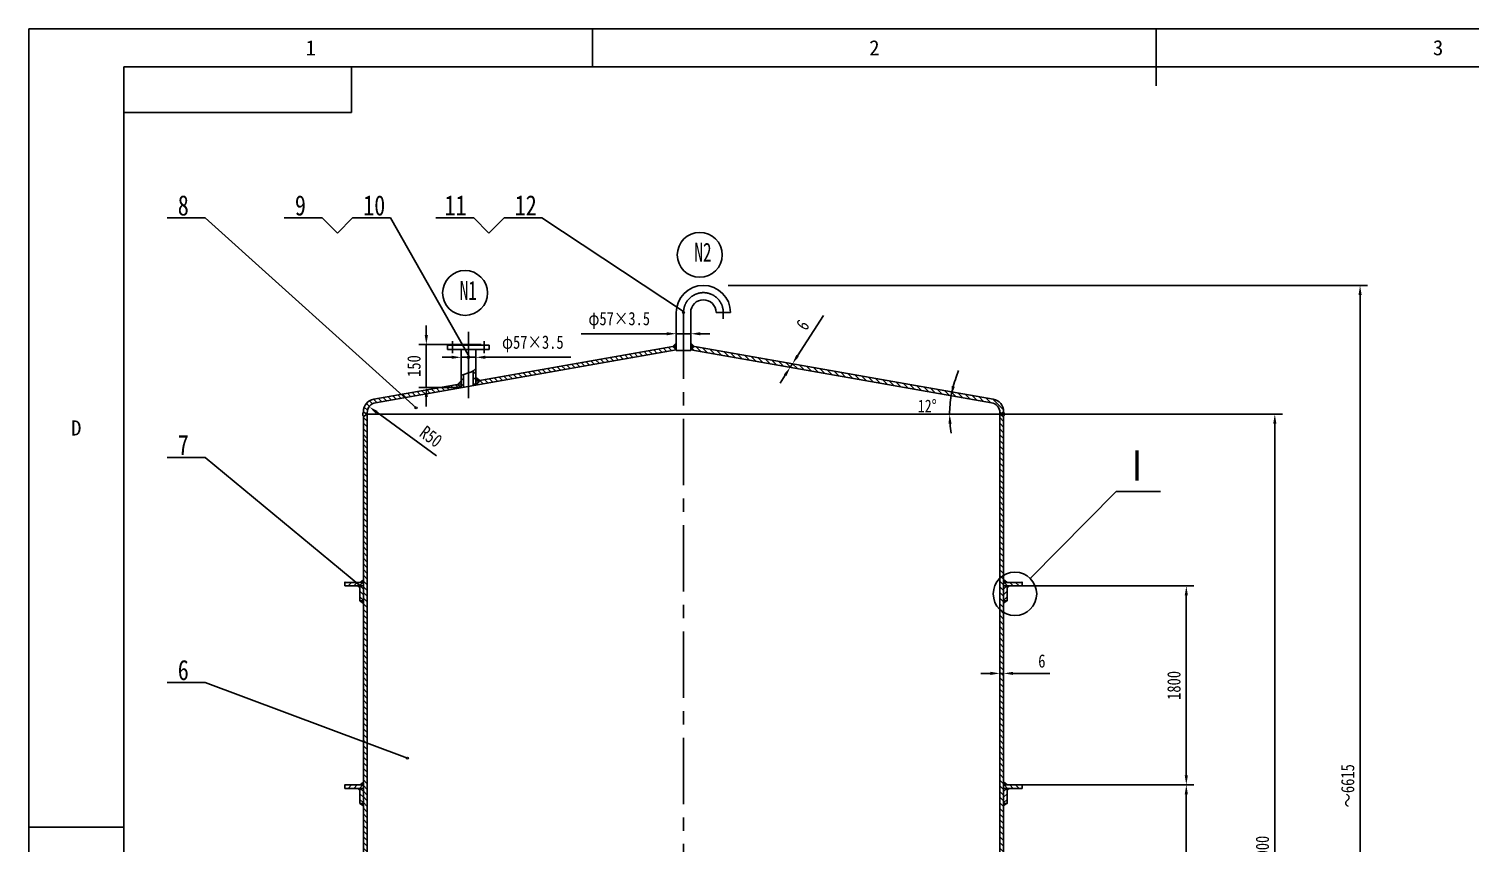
# Model space of a CAD drawing. Header units: millimetres. Extents: x -391 to 8535, y -150 to 12465.
# Drawn here: x -375 to 5320, y 9248 to 12465 of the extents above; entities that cross this region are included whole.
import ezdxf
from ezdxf.enums import TextEntityAlignment as Align

# ---------------------------------------------------------------- set-up
doc = ezdxf.new("R2010")
doc.units = ezdxf.units.MM
doc.header["$LTSCALE"] = 15
doc.linetypes.add('CENTER', pattern=[2, 1.25, -0.25, 0.25, -0.25])
doc.layers.get('0').update_dxf_attribs({"linetype": 'CONTINUOUS'})
doc.layers.get('DEFPOINTS').update_dxf_attribs({"linetype": 'CONTINUOUS'})
for name, color, linetype in [('1轮廓实线层', 7, 'CONTINUOUS'), ('2细线层', 3, 'CONTINUOUS'), ('3中心线层', 1, 'CENTER'), ('6文字层', 3, 'CONTINUOUS'), ('7标注层', 4, 'CONTINUOUS'), ('8符号标注层', 31, 'CONTINUOUS'), ('PARA2', 7, 'CONTINUOUS'), ('图框层', 7, 'CONTINUOUS')]:
    doc.layers.add(name, color=color, linetype=linetype)
doc.layers.add('5剖面线层', color=2, linetype='CONTINUOUS', lineweight=5)
doc.styles.add('PC_TEXTSTYLE', font='SIMFANG.TTF', dxfattribs={"width": 0.8})
doc.dimstyles.new('TH_GBDIM', dxfattribs={"dimscale": 15, "dimtxt": 3.5, "dimasz": 2.5, "dimexe": 2, "dimexo": 0, "dimgap": 1.5, "dimtad": 1, "dimdec": 1, "dimzin": 0, "dimdsep": 46, "dimtxsty": 'PC_TEXTSTYLE', "dimcen": 2.5, "dimadec": 0, "dimazin": 0, "dimtfac": 0.714286, "dimtdec": 4, "dimtmove": 0, "dimatfit": 3, "dimfxl": 0, "dimtolj": 1, "dimtzin": 0, "dimarcsym": 0})
pattern_1 = [(135, (369.862, 4102.847), (-11.22532, -11.22532), [])]

# ---------------------------------------------------------------- blocks, each defined once
blk = doc.blocks.new('*D77')
at = {"layer": '7标注层', "color": 0, "lineweight": -2, "ltscale": 14}
for p, q in [((2183.5, 11212.5), (2183.5, 11290.3)), ((2240.5, 11207.4), (2240.5, 11290.3)), ((2146, 11260.3), (1807.4, 11260.3)), ((2240.5, 11260.3), (2183.5, 11260.3)), ((2278, 11260.3), (2315.5, 11260.3))]:
    blk.add_line(p, q, dxfattribs=at)
at = {"layer": '7标注层', "color": 0, "ltscale": 14}
for points in [[(2146, 11266.5), (2146, 11254), (2183.5, 11260.3)], [(2278, 11266.5), (2278, 11254), (2240.5, 11260.3)]]:
    blk.add_solid(points, dxfattribs=at)
at = {"layer": 'DEFPOINTS', "color": 0, "ltscale": 14}
for p in [(2183.5, 11260.3), (2183.5, 11212.5), (2240.5, 11207.4)]:
    blk.add_point(p, dxfattribs=at)
at = {"layer": '7标注层', "color": 0, "ltscale": 14, "insert": (1958, 11313), "char_height": 52.5, "attachment_point": 5, "style": 'PC_TEXTSTYLE'}
blk.add_mtext('\\A1;φ57×3.5', dxfattribs=at)
blk = doc.blocks.new('*D78')
at = {"layer": '7标注层', "color": 0, "lineweight": -2, "ltscale": 14}
for p, q in [((1295.5, 11167.2), (1258, 11167.2)), ((1333, 11197.6), (1333, 11137.2)), ((1333, 11167.2), (1391, 11167.2)), ((1391, 11197.6), (1391, 11137.2)), ((1428.5, 11167.2), (1767.1, 11167.2))]:
    blk.add_line(p, q, dxfattribs=at)
at = {"layer": '7标注层', "color": 0, "ltscale": 14}
for points in [[(1295.5, 11173.5), (1295.5, 11161), (1333, 11167.2)], [(1428.5, 11173.5), (1428.5, 11161), (1391, 11167.2)]]:
    blk.add_solid(points, dxfattribs=at)
at = {"layer": 'DEFPOINTS', "color": 0, "ltscale": 14}
for p in [(1333, 11197.6), (1391, 11197.6), (1391, 11167.2)]:
    blk.add_point(p, dxfattribs=at)
at = {"layer": '7标注层', "color": 0, "ltscale": 14, "insert": (1616.6, 11220), "char_height": 52.5, "attachment_point": 5, "style": 'PC_TEXTSTYLE'}
blk.add_mtext('\\A1;φ57×3.5', dxfattribs=at)
blk = doc.blocks.new('*D79')
at = {"layer": '7标注层', "color": 0, "lineweight": -2, "ltscale": 14}
for p, q in [((1195.7, 11255.1), (1195.7, 11292.6)), ((1362, 11217.6), (1165.7, 11217.6)), ((1195.7, 11217.6), (1195.7, 11047.6)), ((1333, 11047.6), (1165.7, 11047.6)), ((1195.7, 11010.1), (1195.7, 10972.6))]:
    blk.add_line(p, q, dxfattribs=at)
at = {"layer": '7标注层', "color": 0, "ltscale": 14}
for points in [[(1189.5, 11255.1), (1202, 11255.1), (1195.7, 11217.6)], [(1189.5, 11010.1), (1202, 11010.1), (1195.7, 11047.6)]]:
    blk.add_solid(points, dxfattribs=at)
at = {"layer": 'DEFPOINTS', "color": 0, "ltscale": 14}
for p in [(1362, 11217.6), (1195.7, 11047.6), (1333, 11047.6)]:
    blk.add_point(p, dxfattribs=at)
at = {"layer": '7标注层', "color": 0, "ltscale": 14, "insert": (1147, 11132.6), "char_height": 52.5, "attachment_point": 5, "rotation": 90, "style": 'PC_TEXTSTYLE'}
blk.add_mtext('\\A1;150', dxfattribs=at)
blk = doc.blocks.new('*D80')
at = {"layer": '7标注层', "color": 0, "lineweight": -2, "ltscale": 14}
blk.add_line((1236.5, 10777.4), (1000, 10949.8), dxfattribs=at)
at = {"layer": '7标注层', "color": 0, "ltscale": 14}
blk.add_solid([(1003.7, 10954.8), (996.3, 10944.7), (969.7, 10971.9)], dxfattribs=at)
at = {"layer": 'DEFPOINTS', "color": 0, "ltscale": 14}
for p in [(969.7, 10971.9), (1002, 10948.3)]:
    blk.add_point(p, dxfattribs=at)
at = {"layer": '7标注层', "color": 0, "ltscale": 14, "insert": (1214.2, 10854), "char_height": 52.5, "attachment_point": 5, "rotation": 323.9129, "style": 'PC_TEXTSTYLE'}
blk.add_mtext('\\A1;R50', dxfattribs=at)
blk = doc.blocks.new('*D85')
at = {"layer": '7标注层', "color": 0, "lineweight": -2, "ltscale": 14}
for p, q in [((3550, 9477.8), (4228.8, 9477.8)), ((4198.8, 8715.3), (4198.8, 9440.3)), ((3546.1, 8677.8), (4228.8, 8677.8))]:
    blk.add_line(p, q, dxfattribs=at)
at = {"layer": '7标注层', "color": 0, "ltscale": 14}
for points in [[(4192.5, 9440.3), (4205, 9440.3), (4198.8, 9477.8)], [(4192.5, 8715.3), (4205, 8715.3), (4198.8, 8677.8)]]:
    blk.add_solid(points, dxfattribs=at)
at = {"layer": 'DEFPOINTS', "color": 0, "ltscale": 14}
for p in [(3550, 9477.8), (4198.8, 9477.8), (3546.1, 8677.8)]:
    blk.add_point(p, dxfattribs=at)
at = {"layer": '7标注层', "color": 0, "ltscale": 14, "insert": (4150, 9077.8), "char_height": 52.5, "attachment_point": 5, "rotation": 90, "style": 'PC_TEXTSTYLE'}
blk.add_mtext('\\A1;1800', dxfattribs=at)
blk = doc.blocks.new('*D86')
at = {"layer": '7标注层', "color": 0, "lineweight": -2, "ltscale": 14}
for p, q in [((3550, 10263.8), (4228.8, 10263.8)), ((4198.8, 9515.3), (4198.8, 10226.3)), ((3550, 9477.8), (4228.8, 9477.8))]:
    blk.add_line(p, q, dxfattribs=at)
at = {"layer": '7标注层', "color": 0, "ltscale": 14}
for points in [[(4192.5, 10226.3), (4205, 10226.3), (4198.8, 10263.8)], [(4192.5, 9515.3), (4205, 9515.3), (4198.8, 9477.8)]]:
    blk.add_solid(points, dxfattribs=at)
at = {"layer": 'DEFPOINTS', "color": 0, "ltscale": 14}
for p in [(3550, 10263.8), (4198.8, 10263.8), (3550, 9477.8)]:
    blk.add_point(p, dxfattribs=at)
at = {"layer": '7标注层', "color": 0, "ltscale": 14, "insert": (4150, 9870.8), "char_height": 52.5, "attachment_point": 5, "rotation": 90, "style": 'PC_TEXTSTYLE'}
blk.add_mtext('\\A1;1800', dxfattribs=at)
blk = doc.blocks.new('*D87')
at = {"layer": '7标注层', "color": 0, "lineweight": -2, "ltscale": 14}
for p, q in [((3462, 10942.5), (4578.4, 10942.5)), ((4548.4, 10905), (4548.4, 7534.4)), ((4228.8, 7496.9), (4578.4, 7496.9))]:
    blk.add_line(p, q, dxfattribs=at)
at = {"layer": '7标注层', "color": 0, "ltscale": 14}
for points in [[(4542.1, 10905), (4554.6, 10905), (4548.4, 10942.5)], [(4542.1, 7534.4), (4554.6, 7534.4), (4548.4, 7496.9)]]:
    blk.add_solid(points, dxfattribs=at)
at = {"layer": 'DEFPOINTS', "color": 0, "ltscale": 14}
for p in [(3462, 10942.5), (4228.8, 7496.9), (4548.4, 7496.9)]:
    blk.add_point(p, dxfattribs=at)
at = {"layer": '7标注层', "color": 0, "ltscale": 14, "insert": (4499.6, 9219.7), "char_height": 52.5, "attachment_point": 5, "rotation": 90, "style": 'PC_TEXTSTYLE'}
blk.add_mtext('\\A1;6000', dxfattribs=at)
blk = doc.blocks.new('*D88')
at = {"layer": '7标注层', "color": 0, "lineweight": -2, "ltscale": 14}
for p, q in [((2388.4, 11451), (4915.3, 11451)), ((4885.3, 11413.5), (4885.3, 7534.4)), ((4548.4, 7496.9), (4915.3, 7496.9))]:
    blk.add_line(p, q, dxfattribs=at)
at = {"layer": '7标注层', "color": 0, "ltscale": 14}
for points in [[(4879.1, 11413.5), (4891.6, 11413.5), (4885.3, 11451)], [(4879.1, 7534.4), (4891.6, 7534.4), (4885.3, 7496.9)]]:
    blk.add_solid(points, dxfattribs=at)
at = {"layer": 'DEFPOINTS', "color": 0, "ltscale": 14}
for p in [(2388.4, 11451), (4548.4, 7496.9), (4885.3, 7496.9)]:
    blk.add_point(p, dxfattribs=at)
at = {"layer": '7标注层', "color": 0, "ltscale": 14, "insert": (4836.6, 9473.9), "char_height": 52.5, "attachment_point": 5, "rotation": 90, "style": 'PC_TEXTSTYLE'}
blk.add_mtext('\\A1;～6615', dxfattribs=at)
blk = doc.blocks.new('*D89')
at = {"layer": '7标注层', "color": 0, "lineweight": -2, "ltscale": 14}
for p, q in [((3424.5, 9918.3), (3387, 9918.3)), ((3462, 9856.2), (3462, 9948.3)), ((3462, 9918.3), (3477, 9918.3)), ((3477, 9863.7), (3477, 9948.3)), ((3514.5, 9918.3), (3659.9, 9918.3))]:
    blk.add_line(p, q, dxfattribs=at)
at = {"layer": '7标注层', "color": 0, "ltscale": 14}
for points in [[(3424.5, 9924.6), (3424.5, 9912.1), (3462, 9918.3)], [(3514.5, 9924.6), (3514.5, 9912.1), (3477, 9918.3)]]:
    blk.add_solid(points, dxfattribs=at)
at = {"layer": 'DEFPOINTS', "color": 0, "ltscale": 14}
for p in [(3462, 9918.3), (3462, 9856.2), (3477, 9863.7)]:
    blk.add_point(p, dxfattribs=at)
at = {"layer": '7标注层', "color": 0, "ltscale": 14, "insert": (3628, 9967.1), "char_height": 52.5, "attachment_point": 5, "style": 'PC_TEXTSTYLE'}
blk.add_mtext('\\A1;6', dxfattribs=at)

msp = doc.modelspace()

# ---------------------------------------------------------------- hatches: boundary and pattern name
at = {"layer": '5剖面线层', "ltscale": 14}
for points in [[(2183.52, 11223.43), (2170.42, 11210.16), (2183.37, 11197.21), (2183.52, 11197.24)], [(2240.52, 11223.43), (2253.61, 11210.16), (2240.66, 11197.21), (2240.52, 11197.24)], [(1391.02, 11087.64), (1391.02, 11072.73), (1407.4, 11075.62)], [(919.02, 10263.78), (933.02, 10263.78), (933.02, 10254.07)], [(947.02, 10289.72), (947.02, 10277.78), (933.02, 10277.78)], [(3477.02, 10289.72), (3477.02, 10277.78), (3491.01, 10277.78)], [(3505.02, 10263.78), (3491.02, 10263.78), (3491.02, 10254.07)], [(933.02, 10204.78), (947.02, 10204.78), (947.02, 10195.07)], [(3491.02, 10204.78), (3477.02, 10204.78), (3477.02, 10195.07)], [(919.02, 9463.78), (933.02, 9463.78), (933.02, 9454.07)], [(947.02, 9489.72), (947.02, 9477.78), (933.02, 9477.78)], [(3477.02, 9489.72), (3477.02, 9477.78), (3491.01, 9477.78)], [(3505.02, 9463.78), (3491.02, 9463.78), (3491.02, 9454.07)], [(933.02, 9404.78), (947.02, 9404.78), (947.02, 9395.07)], [(3491.02, 9404.78), (3477.02, 9404.78), (3477.02, 9395.07)]]:
    msp.add_hatch(color=256, dxfattribs=at).paths.add_polyline_path(points)
h = msp.add_hatch(dxfattribs=at)
h.set_pattern_fill('ANSI31', color=256, scale=5, angle=90, style=0)
h.paths.add_polyline_path([(2158.02, 11192.74), (2140.06, 11204.81), (1407.4, 11075.62), (1391.02, 11057.5)])
h = msp.add_hatch(dxfattribs=at)
h.set_pattern_fill('ANSI31', color=256, scale=5, style=0)
h.set_pattern_definition([(45, (-1278.832, 6083.761), (-11.22532, 11.22532), [])])
edge = h.paths.add_edge_path()
edge.add_spline(control_points=[(1343.02, 11099.32), (1339.68, 11098.22), (1336.35, 11097.11), (1333.02, 11096.01)], knot_values=[0, 0, 0, 0, 10.6050562, 10.6050562, 10.6050562, 10.6050562], degree=3, periodic=0)
edge.add_line((1333.02, 11096.01), (1333.02, 11047.62))
edge.add_line((1333.02, 11047.62), (1343.02, 11047.62))
edge.add_line((1343.02, 11047.62), (1343.02, 11099.32))
edge = h.paths.add_edge_path()
edge.add_spline(control_points=[(1391.02, 11122.47), (1387.87, 11119.08), (1384.72, 11115.68), (1381.02, 11113.13)], knot_values=[50.9990638, 50.9990638, 50.9990638, 50.9990638, 64.6821258, 64.6821258, 64.6821258, 64.6821258], degree=3, periodic=0)
edge.add_line((1381.02, 11113.13), (1381.02, 11047.62))
edge.add_line((1381.02, 11047.62), (1391.02, 11047.62))
edge.add_line((1391.02, 11047.62), (1391.02, 11122.47))
h = msp.add_hatch(dxfattribs=at)
h.set_pattern_fill('ANSI31', color=256, scale=5, angle=90, style=0)
h.paths.add_polyline_path([(1333.02, 11047.27), (1333.02, 11047.62), (1318.34, 11059.91), (1137.74, 11028.07), (1151.73, 11020.56, -0.7795319), (1160.19, 11018.43, -0.0963247), (1159.87, 11016.74)])
h = msp.add_hatch(color=256, dxfattribs=at)
h.paths.add_polyline_path([(1318.34, 11059.91), (1333.02, 11047.62), (1333.02, 11062.5)])
h.paths.add_polyline_path([(1318.34, 11059.91), (1333.02, 11062.5), (1333.02, 11074.7)])
h.paths.add_polyline_path([(1391.02, 11057.5), (1407.4, 11075.62), (1391.02, 11072.73)])
h.paths.add_polyline_path([(1391.02, 11072.73), (1407.4, 11075.62), (1391.02, 11087.64)])
h = msp.add_hatch(dxfattribs=at)
h.set_pattern_fill('ANSI31', color=256, scale=5, angle=90, style=0)
h.paths.add_polyline_path([(3062.02, 11067.62), (2988.81, 11080.52), (2988.81, 11065.29), (3062.02, 11052.38)])
h.paths.add_polyline_path([(3106.6, 11059.75), (3062.02, 11067.62), (3062.02, 11052.38), (3106.6, 11044.52)])
h = msp.add_hatch(dxfattribs=at)
h.set_pattern_fill('ANSI31', color=256, scale=5, angle=90, style=0)
h.paths.add_polyline_path([(3477.02, 10933.79), (3462.02, 10942.45), (3462.02, 10642.02), (3477.02, 10642.02)])
h = msp.add_hatch(dxfattribs=at)
h.set_pattern_fill('ANSI31', color=256, scale=5, angle=90, style=0)
h.set_pattern_definition(pattern_1)
h.paths.add_polyline_path([(962.02, 10849.44), (947.02, 10849.44), (947.02, 10001.32), (962.02, 10001.32)])
h = msp.add_hatch(dxfattribs=at)
h.set_pattern_fill('ANSI31', color=256, scale=5, angle=90, style=0)
h.set_pattern_definition(pattern_1)
h.paths.add_polyline_path([(3477.02, 10642.97), (3462.02, 10642.97), (3462.02, 9891.82), (3477.02, 9891.82)])
h = msp.add_hatch(dxfattribs=at)
h.set_pattern_fill('ANSI31', color=256, scale=5, angle=90, style=0)
h.set_pattern_definition([(45, (4424.035, 443.262), (11.22532, -11.22532), [])])
h.paths.add_polyline_path([(874.02, 10277.78), (947.02, 10277.78), (947.02, 10275.12), (947.02, 10263.78, 1.9761827), (947.02, 10263.78), (874.02, 10263.78)])
h = msp.add_hatch(dxfattribs=at)
h.set_pattern_fill('ANSI31', color=256, scale=5, style=0)
h.set_pattern_definition([(135, (4424.035, 443.262), (11.22532, 11.22532), [])])
h.paths.add_polyline_path([(933.02, 10263.78), (947.02, 10263.78), (947.02, 10204.78), (933.02, 10204.78)])
h = msp.add_hatch(dxfattribs=at)
h.set_pattern_fill('ANSI31', color=256, scale=5, angle=90, style=0)
h.set_pattern_definition([(135, (5e-12, 443.262), (-11.22532, -11.22532), [])])
h.paths.add_polyline_path([(3550.02, 10277.78), (3477.02, 10277.78), (3477.02, 10275.12), (3477.02, 10263.78, -1.9761827), (3477.02, 10263.78), (3550.02, 10263.78)])
h = msp.add_hatch(dxfattribs=at)
h.set_pattern_fill('ANSI31', color=256, scale=5, style=0)
h.set_pattern_definition([(45, (5e-12, 443.262), (-11.22532, 11.22532), [])])
h.paths.add_polyline_path([(3491.02, 10263.78), (3477.02, 10263.78), (3477.02, 10204.78), (3491.02, 10204.78)])
h = msp.add_hatch(dxfattribs=at)
h.set_pattern_fill('ANSI31', color=256, scale=5, angle=90, style=0)
h.set_pattern_definition(pattern_1)
h.paths.add_polyline_path([(962.02, 10001.32), (947.02, 10001.32), (947.02, 9832.57, -0.0153348), (947.02, 9831.85), (947.02, 9820.52, -0.1526864), (947.02, 9820.52), (947.02, 9761.52), (962.02, 9761.52)])
h = msp.add_hatch(dxfattribs=at)
h.set_pattern_fill('ANSI31', color=256, scale=5, angle=90, style=0)
h.set_pattern_definition(pattern_1)
h.paths.add_polyline_path([(3477.02, 9891.82), (3462.02, 9891.82), (3462.02, 9834.52), (3477.02, 9834.52)])
h = msp.add_hatch(dxfattribs=at)
h.set_pattern_fill('ANSI31', color=256, scale=5, angle=90, style=0)
h.set_pattern_definition(pattern_1)
h.paths.add_polyline_path([(3477.02, 9820.52, -0.1526864), (3477.02, 9820.52), (3477.02, 9834.52), (3462.02, 9834.52), (3462.02, 9761.52), (3477.02, 9761.52)])
h = msp.add_hatch(dxfattribs=at)
h.set_pattern_fill('ANSI31', color=256, scale=5, angle=90, style=0)
h.set_pattern_definition(pattern_1)
h.paths.add_polyline_path([(962.02, 9761.52), (947.02, 9761.52), (947.02, 9138.3), (962.02, 9138.3)])
h = msp.add_hatch(dxfattribs=at)
h.set_pattern_fill('ANSI31', color=256, scale=5, angle=90, style=0)
h.set_pattern_definition(pattern_1)
h.paths.add_polyline_path([(3477.02, 9761.52), (3462.02, 9761.52), (3462.02, 9458.27), (3477.02, 9458.27)])
h = msp.add_hatch(dxfattribs=at)
h.set_pattern_fill('ANSI31', color=256, scale=5, angle=90, style=0)
h.set_pattern_definition([(45, (4424.035, -356.738), (11.22532, -11.22532), [])])
h.paths.add_polyline_path([(874.02, 9477.78), (947.02, 9477.78), (947.02, 9475.12), (947.02, 9463.78, 1.9761827), (947.02, 9463.78), (874.02, 9463.78)])
h = msp.add_hatch(dxfattribs=at)
h.set_pattern_fill('ANSI31', color=256, scale=5, style=0)
h.set_pattern_definition([(135, (4424.035, -356.738), (11.22532, 11.22532), [])])
h.paths.add_polyline_path([(933.02, 9463.78), (947.02, 9463.78), (947.02, 9404.78), (933.02, 9404.78)])
h = msp.add_hatch(dxfattribs=at)
h.set_pattern_fill('ANSI31', color=256, scale=5, angle=90, style=0)
h.set_pattern_definition(pattern_1)
h.paths.add_polyline_path([(3477.02, 9458.27), (3462.02, 9458.27), (3462.02, 8684.52), (3477.02, 8684.52)])
h = msp.add_hatch(dxfattribs=at)
h.set_pattern_fill('ANSI31', color=256, scale=5, angle=90, style=0)
h.set_pattern_definition([(135, (5e-12, -356.738), (-11.22532, -11.22532), [])])
h.paths.add_polyline_path([(3550.02, 9477.78), (3477.02, 9477.78), (3477.02, 9475.12), (3477.02, 9463.78, -1.9761827), (3477.02, 9463.78), (3550.02, 9463.78)])
h = msp.add_hatch(dxfattribs=at)
h.set_pattern_fill('ANSI31', color=256, scale=5, style=0)
h.set_pattern_definition([(45, (5e-12, -356.738), (-11.22532, 11.22532), [])])
h.paths.add_polyline_path([(3491.02, 9463.78), (3477.02, 9463.78), (3477.02, 9404.78), (3491.02, 9404.78)])

# ---------------------------------------------------------------- linework, layer by layer
at = {"ltscale": 14}
for p, q in [((995.07, 10987.68), (2183.52, 11197.24)), ((3462.02, 10942.45), (962.02, 10942.45)), ((947.02, 10933.97), (947.02, 8446.87))]:
    msp.add_line(p, q, dxfattribs=at)
at = {"layer": '1轮廓实线层', "ltscale": 14}
for p, q in [((171.38, 11718.29), (321.38, 11718.29)), ((634.06, 11718.29), (784.06, 11718.29)), ((904.06, 11718.29), (1054.06, 11718.29)), ((1232.78, 11718.29), (1382.78, 11718.29)), ((1502.78, 11718.29), (1652.78, 11718.29)), ((2183.52, 11344.24), (2183.52, 11194.24)), ((2240.52, 11344.24), (2240.52, 11194.24)), ((1279.52, 11215.62), (1362.02, 11215.62)), ((1279.52, 11197.62), (1362.02, 11197.62)), ((1312.02, 11217.62), (1362.02, 11217.62)), ((1412.02, 11217.62), (1362.02, 11217.62)), ((1444.52, 11215.62), (1362.02, 11215.62)), ((1444.52, 11197.62), (1362.02, 11197.62)), ((1391.02, 11072.73), (2170.42, 11210.16)), ((3062.02, 11067.62), (2240.52, 11212.47)), ((3428.96, 10987.68), (2240.52, 11197.24)), ((988.33, 11001.72), (1333.02, 11062.5)), ((1318.34, 11059.91), (1333.02, 11074.7)), ((1333.02, 11047.62), (1318.34, 11059.91)), ((1407.4, 11075.62), (1391.02, 11087.64)), ((1391.02, 11057.5), (1407.4, 11075.62)), ((3435.7, 11001.73), (3062.02, 11067.62)), ((947.01, 10952.48), (947.01, 10950.94)), ((962.02, 10942.45), (947.26, 10950.97)), ((962.02, 10942.45), (947.26, 10933.93)), ((962.02, 10948.29), (962.02, 7629.32)), ((3462.02, 10942.45), (3476.78, 10950.97)), ((3462.02, 10948.29), (3462.02, 8378.05)), ((3462.02, 10942.45), (3476.78, 10933.93)), ((3477.02, 10952.49), (3477.02, 10950.94)), ((947.02, 10933.97), (947.02, 10910.95)), ((3477.02, 10933.97), (3477.02, 8378.05)), ((3477.02, 10933.97), (3477.02, 9661.28)), ((171.38, 10771.37), (321.38, 10771.37)), ((874.01, 10277.78), (947.02, 10277.78)), ((874.01, 10263.78), (874.01, 10277.78)), ((947.02, 10263.78), (874.01, 10263.78)), ((947.02, 10277.78), (874.02, 10277.78)), ((874.02, 10277.78), (874.02, 10263.78)), ((935.69, 10263.78), (898.02, 10263.78)), ((933.02, 10263.78), (933.02, 10204.78)), ((947.02, 10277.78), (947.02, 10275.12)), ((3550.02, 10277.78), (3477.02, 10277.78)), ((3477.02, 10277.78), (3550.02, 10277.78)), ((3477.02, 10277.78), (3477.02, 10275.12)), ((3477.02, 10263.78), (3550.02, 10263.78)), ((3488.35, 10263.78), (3526.02, 10263.78)), ((3491.02, 10263.78), (3491.02, 10204.78)), ((3550.02, 10277.78), (3550.02, 10263.78)), ((3550.02, 10263.78), (3550.02, 10277.78)), ((933.02, 10204.78), (947.02, 10204.78)), ((3491.02, 10204.78), (3477.02, 10204.78)), ((3477.02, 10046.64), (3477.02, 10043.98)), ((171.38, 9882.45), (321.38, 9882.45)), ((3477.02, 9834.52), (3477.02, 9831.85)), ((874.01, 9477.78), (947.02, 9477.78)), ((874.01, 9463.78), (874.01, 9477.78)), ((947.02, 9463.78), (874.01, 9463.78)), ((947.02, 9477.78), (874.02, 9477.78)), ((874.02, 9477.78), (874.02, 9463.78)), ((935.69, 9463.78), (898.02, 9463.78)), ((933.02, 9463.78), (933.02, 9404.78)), ((947.02, 9477.78), (947.02, 9475.12)), ((3550.02, 9477.78), (3477.02, 9477.78)), ((3477.02, 9477.78), (3550.02, 9477.78)), ((3477.02, 9477.78), (3477.02, 9475.12)), ((3477.02, 9463.78), (3550.02, 9463.78)), ((3488.35, 9463.78), (3526.02, 9463.78)), ((3491.02, 9463.78), (3491.02, 9404.78)), ((3550.02, 9463.78), (3550.02, 9477.78)), ((3550.02, 9477.78), (3550.02, 9463.78)), ((933.02, 9404.78), (947.02, 9404.78)), ((3491.02, 9404.78), (3477.02, 9404.78))]:
    msp.add_line(p, q, dxfattribs=at)
at = {"layer": '1轮廓实线层', "ltscale": 21}
for p, q in [((1279.52, 11215.62), (1279.52, 11197.62)), ((1312.02, 11217.62), (1312.02, 11215.62)), ((1333.02, 11197.62), (1333.02, 11047.62)), ((1391.02, 11197.62), (1391.02, 11057.5)), ((1412.02, 11217.62), (1412.02, 11215.62)), ((1444.52, 11215.62), (1444.52, 11197.62)), ((1381.02, 11113.13), (1381.02, 11055.73)), ((1343.02, 11099.32), (1343.02, 11047.62))]:
    msp.add_line(p, q, dxfattribs=at)
at = {"layer": '1轮廓实线层', "ltscale": 14}
for centre in [(2276.07, 11571.94), (1348.93, 11421.39)]:
    msp.add_circle(centre, 88.69, dxfattribs=at)
for centre, radius, start, end in [((2290.52, 11344.24), 107, 0, 180), ((2290.52, 11344.24), 50, 0, 180), ((997.01, 10952.48), 50, 100, 180.00428), ((3427.02, 10952.49), 50, 0, 80), ((1002.02, 10948.29), 40, 100, 180), ((3422.02, 10948.29), 40, 0, 80)]:
    msp.add_arc(centre, radius, start, end, dxfattribs=at)
at = {"layer": '1轮廓实线层', "ltscale": 14, "extrusion": (0, 0, -1)}
msp.add_ellipse((947.26, 10942.45), major_axis=(0, 8.52), ratio=0.3191832, start_param=3.2308151, end_param=6.1939628, dxfattribs=at)
at = {"layer": '1轮廓实线层', "ltscale": 14}
msp.add_ellipse((3476.78, 10942.45), major_axis=(0, 8.52), ratio=0.3191832, start_param=3.2308151, end_param=6.1939628, dxfattribs=at)
at = {"layer": '2细线层'}
for p in [(900, 12315), (0, 12135)]:
    msp.add_line(p, (900, 12135), dxfattribs=at)
at = {"layer": '2细线层', "ltscale": 14}
msp.add_spline([(1333.02, 11096.01), (1362.02, 11105.35), (1381.02, 11113.13), (1391.02, 11122.47)], degree=3, dxfattribs=at)
at = {"layer": '3中心线层', "ltscale": 14}
for p, q in [((2212.02, 11344.24), (2212.02, 7438.01)), ((2212.02, 11344.24), (2212.02, 7438.01)), ((2369.02, 11344.24), (2369.02, 11318.98)), ((1362.02, 11267.98), (1362.02, 10998.63))]:
    msp.add_line(p, q, dxfattribs=at)
at = {"layer": '3中心线层', "ltscale": 21}
for p, q in [((1299.52, 11230.72), (1299.52, 11183.15)), ((1424.52, 11230.72), (1424.52, 11183.15))]:
    msp.add_line(p, q, dxfattribs=at)
at = {"layer": '3中心线层', "ltscale": 14}
msp.add_arc((2290.52, 11344.24), 78.5, 0, 180, dxfattribs=at)
at = {"layer": '5剖面线层', "ltscale": 14}
for p, q in [((2170.42, 11210.16), (2183.52, 11223.43)), ((2253.61, 11210.16), (2240.52, 11223.43)), ((2164.29, 11193.85), (2151.34, 11206.79)), ((2183.37, 11197.21), (2170.42, 11210.16)), ((2252.88, 11195.06), (2240.52, 11207.42)), ((2240.66, 11197.21), (2253.61, 11210.16)), ((2280.13, 11190.25), (2261.64, 11208.74)), ((2307.39, 11185.45), (2288.9, 11203.94)), ((2334.65, 11180.64), (2316.15, 11199.13)), ((2361.9, 11175.83), (2343.41, 11194.33)), ((2389.16, 11171.03), (2370.67, 11189.52)), ((2416.42, 11166.22), (2397.92, 11184.71)), ((2443.67, 11161.42), (2425.18, 11179.91)), ((2470.93, 11156.61), (2452.44, 11175.1)), ((2498.19, 11151.8), (2479.69, 11170.3)), ((2525.44, 11147), (2506.95, 11165.49)), ((2552.7, 11142.19), (2534.21, 11160.68)), ((2579.96, 11137.38), (2561.46, 11155.88)), ((2607.21, 11132.58), (2588.72, 11151.07)), ((2634.47, 11127.77), (2615.98, 11146.26)), ((2661.73, 11122.97), (2643.23, 11141.46)), ((2688.98, 11118.16), (2670.49, 11136.65)), ((2716.24, 11113.35), (2697.75, 11131.85)), ((2743.5, 11108.55), (2725, 11127.04)), ((2770.75, 11103.74), (2752.26, 11122.23)), ((2798.01, 11098.94), (2779.52, 11117.43)), ((2825.27, 11094.13), (2806.78, 11112.62)), ((2852.52, 11089.32), (2834.03, 11107.82)), ((2879.78, 11084.52), (2861.29, 11103.01)), ((2907.04, 11079.71), (2888.55, 11098.2)), ((2934.29, 11074.91), (2915.8, 11093.4)), ((2961.55, 11070.1), (2943.06, 11088.59)), ((2988.81, 11065.29), (2970.32, 11083.79)), ((3125.09, 11041.26), (3106.6, 11059.75)), ((3152.35, 11036.46), (3133.86, 11054.95)), ((3179.6, 11031.65), (3161.11, 11050.14)), ((982.81, 10983.38), (971, 10995.19)), ((1000.08, 10988.56), (987.14, 11001.5)), ((1019.16, 10991.93), (1006.21, 11004.88)), ((1038.25, 10995.3), (1025.3, 11008.24)), ((1057.33, 10998.66), (1044.39, 11011.61)), ((1076.42, 11002.03), (1063.47, 11014.97)), ((1095.5, 11005.39), (1082.56, 11018.34)), ((1114.59, 11008.76), (1101.64, 11021.7)), ((1133.68, 11012.12), (1120.73, 11025.07)), ((1152.76, 11015.49), (1143, 11025.25)), ((3206.86, 11026.84), (3188.37, 11045.34)), ((3234.12, 11022.04), (3215.63, 11040.53)), ((3261.37, 11017.23), (3242.88, 11035.72)), ((3288.63, 11012.43), (3270.14, 11030.92)), ((3315.89, 11007.62), (3297.4, 11026.11)), ((3343.15, 11002.81), (3324.65, 11021.31)), ((3370.4, 10998.01), (3351.91, 11016.5)), ((3397.66, 10993.2), (3379.17, 11011.69)), ((3424.92, 10988.4), (3406.42, 11006.89)), ((3476.57, 10959.2), (3433.68, 11002.08)), ((948.69, 10950.15), (947.01, 10951.83)), ((963.23, 10958.06), (950.49, 10970.8)), ((962.02, 10936.82), (958.45, 10940.39)), ((970.64, 10973.1), (958.9, 10984.84)), ((3467.62, 10945.69), (3461.9, 10951.42)), ((962.02, 10914.37), (947.02, 10929.37)), ((962.02, 10891.92), (947.02, 10906.92)), ((962.02, 10869.47), (947.02, 10884.47)), ((962.02, 10847.02), (947.02, 10862.02)), ((933.02, 10277.78), (947.02, 10289.72)), ((3491.02, 10277.78), (3477.02, 10289.72)), ((933.02, 10204.78), (947.02, 10195.07)), ((3491.02, 10204.78), (3477.02, 10195.07)), ((933.02, 9477.78), (947.02, 9489.72)), ((3491.02, 9477.78), (3477.02, 9489.72)), ((933.02, 9404.78), (947.02, 9395.07)), ((3491.02, 9404.78), (3477.02, 9395.07))]:
    msp.add_line(p, q, dxfattribs=at)
at = {"layer": '5剖面线层'}
for centre in [(2212.02, 11344.24), (1362.02, 11167.24), (1155.09, 10967.46), (933.02, 10265.47), (1120.8, 9583.32)]:
    msp.add_circle(centre, 4.5, dxfattribs=at)
at = {"layer": '7标注层', "ltscale": 14}
for p, q in [((1155.09, 10967.46), (321.38, 11718.29)), ((784.06, 11718.29), (844.06, 11658.29)), ((904.06, 11718.29), (844.06, 11658.29)), ((1366.52, 11167.24), (1054.06, 11718.29)), ((1382.78, 11718.29), (1442.78, 11658.29)), ((1502.78, 11718.29), (1442.78, 11658.29)), ((1652.78, 11718.29), (2212.15, 11348.74)), ((2662.85, 11173.43), (2764.64, 11332.38)), ((2633.86, 11128.17), (2642.62, 11141.85)), ((3289.35, 11088.16), (3299.02, 11114.47)), ((2613.63, 11096.59), (2593.41, 11065.01)), ((933.02, 10265.47), (321.38, 10771.37)), ((3921.42, 10637.6), (3581.96, 10293.6)), ((321.38, 9882.45), (1120.8, 9583.32))]:
    msp.add_line(p, q, dxfattribs=at)
at = {"layer": '7标注层', "color": 0, "ltscale": 14}
for p, q in [((2340.52, 11344.24), (2397.52, 11344.24)), ((2183.52, 11194.24), (2240.52, 11194.24))]:
    msp.add_line(p, q, dxfattribs=at)
at = {"layer": '7标注层', "ltscale": 14}
for centre, radius in [((3521.65, 10232.49), 85.86), ((947.02, 10263.78), 0.00033), ((3477.02, 10263.78), 0.00033), ((3477.02, 10032.64), 0.00033), ((3477.02, 9820.52), 0.00033), ((947.02, 9463.78), 0.00033), ((3477.02, 9463.78), 0.00033)]:
    msp.add_circle(centre, radius, dxfattribs=at)
for start, end in [(159.80515, 170), (159.81525, 164.90762), (170, 180), (185.09238, 190.18475)]:
    msp.add_arc((3685.46, 10942.45), 422.06, start, end, dxfattribs=at)
for p in [(874.01, 10277.78), (874.01, 10277.78), (3550.02, 10277.78), (3550.02, 10277.78), (874.01, 9477.78), (874.01, 9477.78), (3550.02, 9477.78), (3550.02, 9477.78)]:
    msp.add_point(p, dxfattribs=at)
for points in [[(2657.58, 11176.8), (2668.11, 11170.06), (2642.62, 11141.85)], [(2608.37, 11099.96), (2618.9, 11093.22), (2633.86, 11128.17)], [(3284.06, 11050.99), (3271.86, 11053.71), (3269.81, 11015.74)], [(3258.82, 10904.71), (3271.31, 10905.27), (3263.4, 10942.45)]]:
    msp.add_solid(points, dxfattribs=at)
at = {"layer": '8符号标注层', "color": 7, "ltscale": 14}
msp.add_line((4097.37, 10637.6), (3921.42, 10637.6), dxfattribs=at)
at = {"layer": 'PARA2', "color": 6, "ltscale": 14}
for p in [(874.01, 10277.78), (874.02, 10277.78), (3550.02, 10277.78), (3550.02, 10277.78), (874.01, 9477.78), (874.02, 9477.78), (3550.02, 9477.78), (3550.02, 9477.78)]:
    msp.add_point(p, dxfattribs=at)
at = {"layer": '图框层', "color": 3, "ltscale": 14}
for p, q in [((8535, 12465), (-375, 12465)), ((-375, 12465), (-375, -150)), ((-375, 12465), (0, 12465)), ((-375, 9311.25), (0, 9311.25))]:
    msp.add_line(p, q, dxfattribs=at)
at = {"layer": '图框层', "color": 3}
for p, q in [((-375, 12465), (-375, 12315)), ((1852.5, 12465), (1852.5, 12315)), ((4080, 12465), (4080, 12315))]:
    msp.add_line(p, q, dxfattribs=at)
at = {"layer": '图框层', "ltscale": 14}
msp.add_line((4080, 12465), (4080, 12240), dxfattribs=at)
at = {"layer": '图框层', "color": 7, "ltscale": 14}
for p, q in [((8385, 12315), (0, 12315)), ((0, 12315), (0, 0))]:
    msp.add_line(p, q, dxfattribs=at)

# ---------------------------------------------------------------- texts
at = {"layer": '1轮廓实线层', "color": 3, "insert": (3175.32, 10975.12), "char_height": 50, "attachment_point": 5, "style": 'PC_TEXTSTYLE'}
msp.add_mtext('12%%d', dxfattribs=at)
at = {"layer": '6文字层', "ltscale": 14, "style": 'PC_TEXTSTYLE', "width": 0.667}
for s, p in [('N2', (2254.86, 11544.8)), ('N1', (1327.72, 11394.24))]:
    msp.add_text(s, height=75, dxfattribs=at).set_placement(p)
at = {"layer": '6文字层', "ltscale": 14, "insert": (4003.63, 10679.32), "char_height": 120, "attachment_point": 8, "style": 'PC_TEXTSTYLE'}
msp.add_mtext('\\PⅠ', dxfattribs=at)
at = {"layer": '7标注层', "ltscale": 14, "style": 'PC_TEXTSTYLE', "width": 0.8}
for s, p in [('8', (213.6, 11727.52)), ('9', (676.29, 11727.52)), ('10', (946.29, 11727.52)), ('11', (1267.99, 11727.52)), ('12', (1545.01, 11727.52)), ('7', (213.6, 10780.6)), ('6', (213.6, 9891.68))]:
    msp.add_text(s, height=80, dxfattribs=at).set_placement(p)
at = {"layer": '7标注层', "ltscale": 14, "insert": (2682.8, 11294.98), "char_height": 52.5, "attachment_point": 5, "rotation": 57.364, "style": 'PC_TEXTSTYLE'}
msp.add_mtext('6', dxfattribs=at)
at = {"layer": '图框层', "color": 3, "style": 'PC_TEXTSTYLE'}
for s, p in [('1', (738.75, 12390)), ('2', (2966.25, 12390)), ('3', (5193.75, 12390)), ('D', (-187.5, 10888.12))]:
    msp.add_text(s, height=60, dxfattribs=at).set_placement(p, align=Align.MIDDLE)

# ---------------------------------------------------------------- dimensions: what is measured, and where the dimension line sits
at = {"layer": '7标注层', "ltscale": 14}
for base, p1, p2, text, picture, middle in [((4885.31, 7496.85), (2388.37, 11451.04), (4548.39, 7496.85), '～6615', '*D88', (4836.56, 9473.95)), ((4548.39, 7496.85), (3462.02, 10942.45), (4228.78, 7496.85), '6000', '*D87', (4499.64, 9219.65))]:
    dim = msp.add_linear_dim(base=base, p1=p1, p2=p2, angle=90, text=text, dimstyle='TH_GBDIM', dxfattribs=at)
    dim.commit()
    dim.dimension.update_dxf_attribs({"geometry": picture, "text_midpoint": middle})
for base, p1, p2, picture, middle in [((2183.52, 11260.27), (2240.52, 11207.42), (2183.52, 11212.47), '*D77', (1957.97, 11313)), ((1391.02, 11167.24), (1333.02, 11197.62), (1391.02, 11197.62), '*D78', (1616.56, 11219.96))]:
    dim = msp.add_linear_dim(base=base, p1=p1, p2=p2, text='φ57×3.5', dimstyle='TH_GBDIM', dxfattribs=at)
    dim.commit()
    dim.dimension.update_dxf_attribs({"geometry": picture, "text_midpoint": middle})
dim = msp.add_linear_dim(base=(1195.73, 11047.62), p1=(1362.02, 11217.62), p2=(1333.02, 11047.62), angle=90, text='150', dimstyle='TH_GBDIM', dxfattribs=at)
dim.commit()
dim.dimension.update_dxf_attribs({"geometry": '*D79', "text_midpoint": (1195.73, 11132.62), "dimtype": 160})
dim = msp.add_radius_dim(center=(1002.02, 10948.29), mpoint=(969.69, 10971.85), text='R50', dimstyle='TH_GBDIM', override={"dimtmove": 1}, dxfattribs=at)
dim.commit()
dim.dimension.update_dxf_attribs({"geometry": '*D80', "text_midpoint": (1185.49, 10814.56), "dimtype": 164})
for base, p1, p2, picture, middle in [((4198.78, 10263.78), (3550.02, 9477.78), (3550.02, 10263.78), '*D86', (4150.03, 9870.78)), ((4198.78, 9477.78), (3546.06, 8677.78), (3550.02, 9477.78), '*D85', (4150.03, 9077.78))]:
    dim = msp.add_linear_dim(base=base, p1=p1, p2=p2, angle=90, text='1800', dimstyle='TH_GBDIM', override={"dimtmove": 1}, dxfattribs=at)
    dim.commit()
    dim.dimension.update_dxf_attribs({"geometry": picture, "text_midpoint": middle})
dim = msp.add_linear_dim(base=(3462.02, 9918.31), p1=(3477.02, 9863.69), p2=(3462.02, 9856.24), text='6', dimstyle='TH_GBDIM', dxfattribs=at)
dim.commit()
dim.dimension.update_dxf_attribs({"geometry": '*D89', "text_midpoint": (3627.98, 9918.31), "dimtype": 160})

doc.saveas('drawing.dxf')
